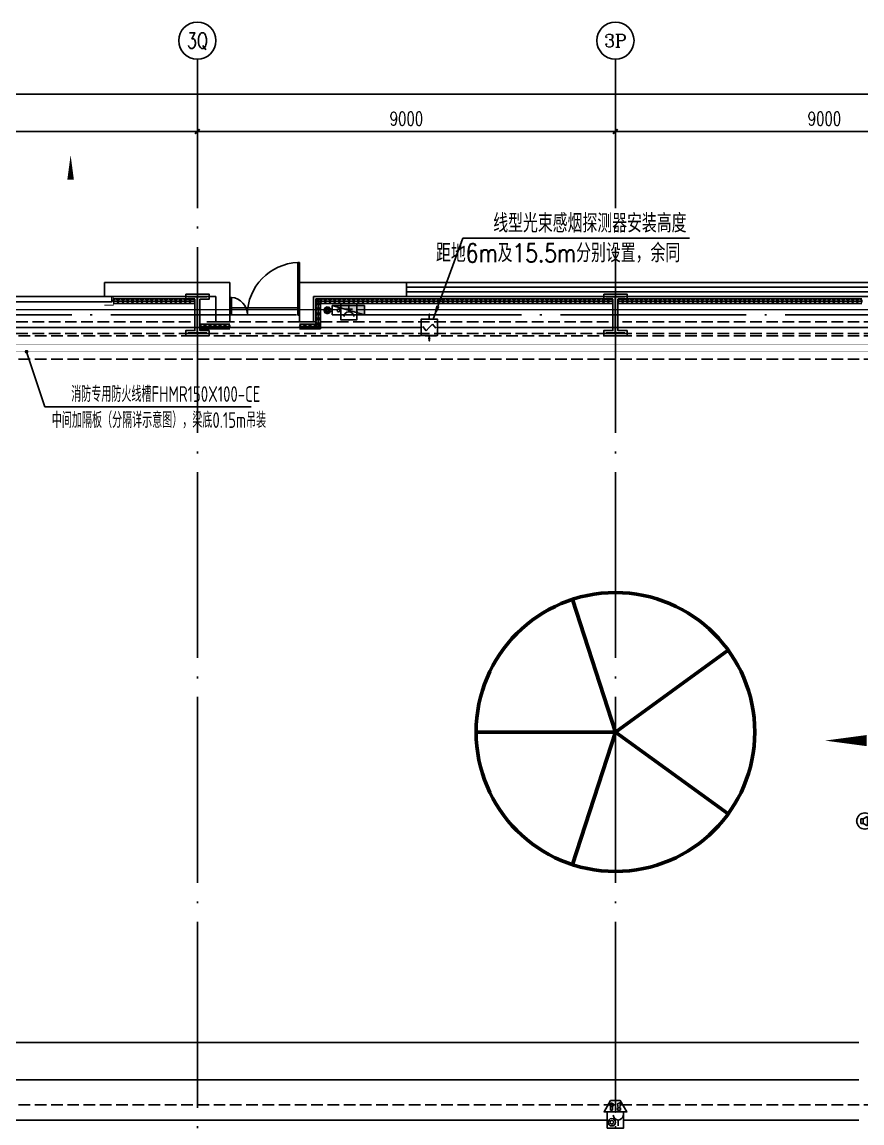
# Model space of a CAD drawing. Extents: x -1396510 to 1250330, y -1892470 to 1623980.
# Drawn here: x 689700 to 707784, y -1305463 to -1281770 of the extents above; entities that cross this region are included whole.
import ezdxf
from ezdxf.enums import TextEntityAlignment as Align

# ---------------------------------------------------------------- set-up
doc = ezdxf.new("R2010")
doc.units = 0
doc.header["$LTSCALE"] = 1000
doc.header["$MEASUREMENT"] = 0
for name, pattern in [('0_Grid$0$CONCEPT$0${ Gas Line }', [0]), ('10平面$0$DASH', [0.35, 0.25, -0.1]), ('DASH', [0.35, 0.25, -0.1]), ('DOTE', [2.42, 2, -0.2, 0.02, -0.2])]:
    doc.linetypes.add(name, pattern=pattern)
doc.layers.get('Defpoints').update_dxf_attribs({"color": 210})
for name, color, linetype in [('10平面$0$WINDOW', 4, 'Continuous'), ('A-AXIS-D', 1, 'Continuous'), ('A-AXIS-DOTE', 14, 'DOTE'), ('A-AXIS-SYMB', 3, 'Continuous'), ('A-HATCH-2', 251, 'Continuous'), ('A-HRAIL', 173, 'Continuous'), ('A-LIN-V', 9, 'Continuous'), ('A-SFCE', 30, 'Continuous'), ('A-WINDOW', 140, 'Continuous'), ('AS-COLN', 6, 'Continuous'), ('AS-WALL', 40, 'Continuous'), ('CABLETRAY_DIM', 3, 'Continuous'), ('CABLETRAY_FIRE', 1, 'DASH'), ('DIM-消防', 3, 'Continuous'), ('EQUIP-广播', 3, 'Continuous'), ('EQUIP-消防', 3, 'Continuous'), ('SB_ZF消火栓', 10, 'Continuous'), ('SB_ZF消火栓M', 10, 'Continuous'), ('WIRE-照明', 1, 'Continuous'), ('建-窗', 4, 'Continuous'), ('建-箭头', 3, 'Continuous')]:
    doc.layers.add(name, color=color, linetype=linetype)
doc.layers.add('A-云线2', color=3, linetype='Continuous', plot=False)
doc.layers.add('LG-ZF消防', color=1, linetype='Continuous', lineweight=60)
doc.styles.add('_TCH_AXIS', font='COMPLEX', dxfattribs={"bigfont": 'GBCBIG'})
doc.styles.add('_TCH_DIM_T3', font='SIMPLEX', dxfattribs={"width": 0.705882, "bigfont": 'GBCBIG'})
doc.styles.add('_TEL_ATTDEF', font='GBENOR', dxfattribs={"width": 0.8, "height": 3, "bigfont": 'GBCBIG'})
doc.styles.add('_TEL_DIM', font='SIMPLEX', dxfattribs={"width": 0.8, "height": 3.5, "bigfont": 'HZTXT'})
doc.styles.get("Standard").update_dxf_attribs({"font": 'gbenor.shx', "bigfont": 'gbcbig.shx'})
doc.styles.add('TG_LINETYPE', font='SIMPLEX', dxfattribs={"width": 0.8, "height": 3, "bigfont": 'HZTXT'})
doc.linetypes.add('TG_H', pattern='A,1,-0.3,["H",TG_LINETYPE,S=0.1,R=0,X=-0.25,Y=-0.15],0', length=1.3)
doc.linetypes.add('TG_TV', pattern='A,1,-0.6,["TV",TG_LINETYPE,S=0.1,R=0,X=-0.6,Y=-0.15],0', length=1.6)
doc.dimstyles.new('_TCH_ARCH&&100', dxfattribs={"dimtxt": 297.5, "dimasz": 100, "dimexe": 100, "dimexo": 100, "dimgap": 126.25, "dimtad": 1, "dimdec": 0, "dimzin": 0, "dimdsep": 46, "dimtxsty": '_TCH_DIM_T3', "dimblk": 'ARCHTICK', "dimcen": 0.09, "dimclrt": 7, "dimazin": 2, "dimtfac": 1, "dimtdec": 0, "dimtix": 1, "dimtmove": 2, "dimatfit": 3, "dimfxl": 0, "dimtolj": 1, "dimtzin": 0, "dimarcsym": 0})

# ---------------------------------------------------------------- blocks, each defined once
blk = doc.blocks.new('4324324')
at = {"layer": 'A-HATCH-2', "color": 8, "linetype": 'DASH'}
for p, q in [((-294754, 620270), (-135554, 620270)), ((-294754, 619770), (-135554, 619770)), ((-294754, 603720), (-128854, 603720))]:
    blk.add_line(p, q, dxfattribs=at)
blk = doc.blocks.new('w4324324')
at = {"layer": 'A-HATCH-2', "color": 0, "lineweight": 60}
for q in [(-1694760, 686605), (-1697614, 684532), (-1691907, 684532), (-1696524, 681178), (-1692997, 681178)]:
    blk.add_line((-1694760, 683605), q, dxfattribs=at)
blk.add_circle((-1694760, 683605), 3000, dxfattribs=at)
blk = doc.blocks.new('342343')
at = {"layer": 'A-LIN-V', "color": 8}
blk.add_blockref('w4324324', (1084560, 45556), dxfattribs=at)
blk = doc.blocks.new('w42343243')
at = {"layer": 'A-HATCH-2', "color": 8}
blk.add_lwpolyline([(-165104, 621070), (-164604, 621070), (-164604, 620958), (-164800, 620958), (-164800, 620282), (-164604, 620282), (-164604, 620170), (-165104, 620170), (-165104, 620282), (-164908, 620282), (-164908, 620958), (-165104, 620958)], close=True, dxfattribs=at)
at = {"layer": 'AS-COLN', "color": 3}
blk.add_lwpolyline([(-165054, 621020), (-164654, 621020), (-164654, 621008), (-164850, 621008), (-164850, 620232), (-164654, 620232), (-164654, 620220), (-165054, 620220), (-165054, 620232), (-164858, 620232), (-164858, 621008), (-165054, 621008)], close=True, dxfattribs=at)
blk = doc.blocks.new('42343')
at = {"layer": 'A-WINDOW'}
for p in [(-90000, 100), (-81000, 100)]:
    blk.add_blockref('w42343243', p, dxfattribs=at)
blk = doc.blocks.new('3333')
at = {"layer": 'A-SFCE', "const_width": 20}
blk.add_lwpolyline([(-227064, 766320), (-227064, 766510), (-227244, 766510), (-227244, 766320)], dxfattribs=at)
blk = doc.blocks.new('A$C5D961328')
at = {"layer": 'SB_ZF消火栓'}
blk.add_hatch(color=256, dxfattribs=at).paths.add_polyline_path([(0, 40), (700, 40), (700, 240)])
for p, q in [((700, 240), (0, 240)), ((0, 240), (0, 40)), ((700, 240), (0, 40)), ((700, 240), (700, 40)), ((0, 40), (700, 40))]:
    blk.add_line(p, q, dxfattribs=at)
at = {"layer": 'SB_ZF消火栓', "color": 1}
blk.add_circle((140, 140), 32.5, dxfattribs=at)
blk = doc.blocks.new('we42342343234')
at = {"layer": 'LG-ZF消防'}
blk.add_circle((-252055, 620820), 50, dxfattribs=at)
at = {"layer": 'SB_ZF消火栓M', "xscale": -1, "rotation": 180}
blk.add_blockref('A$C5D961328', (-251955, 620960), dxfattribs=at)
blk = doc.blocks.new('_ArchTick')
at = {"color": 0, "linetype": 'ByBlock', "const_width": 0.4}
blk.add_lwpolyline([(-0.5, -0.5), (0.5, 0.5)], dxfattribs=at)
blk = doc.blocks.new('*D5839')
at = {"layer": 'A-AXIS-D', "color": 0, "lineweight": -2, "transparency": 16777216}
for p, q in [((49000, 3190), (49000, 4048)), ((58000, 3190), (58000, 4048)), ((49000, 3948), (58000, 3948))]:
    blk.add_line(p, q, dxfattribs=at)
at = {"layer": 'Defpoints', "color": 0, "transparency": 16777216}
for p in [(58000, 3948), (49000, 3090), (58000, 3090)]:
    blk.add_point(p, dxfattribs=at)
at = {"layer": 'A-AXIS-D', "color": 0, "lineweight": -2, "transparency": 16777216, "xscale": 100, "yscale": 100, "zscale": 100, "rotation": 180}
blk.add_blockref('_ArchTick', (49000, 3948), dxfattribs=at)
at = {"layer": 'A-AXIS-D', "color": 0, "lineweight": -2, "transparency": 16777216, "xscale": 100, "yscale": 100, "zscale": 100}
blk.add_blockref('_ArchTick', (58000, 3948), dxfattribs=at)
at = {"layer": 'A-AXIS-D', "color": 7, "transparency": 16777216, "insert": (53500, 4223), "char_height": 297.5, "attachment_point": 5, "style": '_TCH_DIM_T3'}
blk.add_mtext('\\A1;9000', dxfattribs=at)
blk = doc.blocks.new('*D5840')
at = {"layer": 'A-AXIS-D', "color": 0, "lineweight": -2, "transparency": 16777216}
for p, q in [((58000, 3190), (58000, 4048)), ((67000, 3190), (67000, 4048)), ((58000, 3948), (67000, 3948))]:
    blk.add_line(p, q, dxfattribs=at)
at = {"layer": 'Defpoints', "color": 0, "transparency": 16777216}
for p in [(67000, 3948), (58000, 3090), (67000, 3090)]:
    blk.add_point(p, dxfattribs=at)
at = {"layer": 'A-AXIS-D', "color": 0, "lineweight": -2, "transparency": 16777216, "xscale": 100, "yscale": 100, "zscale": 100, "rotation": 180}
blk.add_blockref('_ArchTick', (58000, 3948), dxfattribs=at)
at = {"layer": 'A-AXIS-D', "color": 0, "lineweight": -2, "transparency": 16777216, "xscale": 100, "yscale": 100, "zscale": 100}
blk.add_blockref('_ArchTick', (67000, 3948), dxfattribs=at)
at = {"layer": 'A-AXIS-D', "color": 7, "transparency": 16777216, "insert": (62500, 4223), "char_height": 297.5, "attachment_point": 5, "style": '_TCH_DIM_T3'}
blk.add_mtext('\\A1;9000', dxfattribs=at)
blk = doc.blocks.new('*D5841')
at = {"layer": 'A-AXIS-D', "color": 0, "lineweight": -2, "transparency": 16777216}
for p, q in [((67000, 3190), (67000, 4048)), ((76000, 3190), (76000, 4048)), ((67000, 3948), (76000, 3948))]:
    blk.add_line(p, q, dxfattribs=at)
at = {"layer": 'Defpoints', "color": 0, "transparency": 16777216}
for p in [(76000, 3948), (67000, 3090), (76000, 3090)]:
    blk.add_point(p, dxfattribs=at)
at = {"layer": 'A-AXIS-D', "color": 0, "lineweight": -2, "transparency": 16777216, "xscale": 100, "yscale": 100, "zscale": 100, "rotation": 180}
blk.add_blockref('_ArchTick', (67000, 3948), dxfattribs=at)
at = {"layer": 'A-AXIS-D', "color": 0, "lineweight": -2, "transparency": 16777216, "xscale": 100, "yscale": 100, "zscale": 100}
blk.add_blockref('_ArchTick', (76000, 3948), dxfattribs=at)
at = {"layer": 'A-AXIS-D', "color": 7, "transparency": 16777216, "insert": (71500, 4223), "char_height": 297.5, "attachment_point": 5, "style": '_TCH_DIM_T3'}
blk.add_mtext('\\A1;9000', dxfattribs=at)
blk = doc.blocks.new('*D5855')
at = {"layer": 'A-AXIS-D', "color": 0, "lineweight": -2, "transparency": 16777216}
for p, q in [((-900, 3290), (-900, 4848)), ((-900, 4748), (184800, 4748)), ((184800, 3290), (184800, 4848))]:
    blk.add_line(p, q, dxfattribs=at)
at = {"layer": 'Defpoints', "color": 0, "transparency": 16777216}
for p in [(184800, 4748), (-900, 3190), (184800, 3190)]:
    blk.add_point(p, dxfattribs=at)
at = {"layer": 'A-AXIS-D', "color": 0, "lineweight": -2, "transparency": 16777216, "xscale": 100, "yscale": 100, "zscale": 100, "rotation": 180}
blk.add_blockref('_ArchTick', (-900, 4748), dxfattribs=at)
at = {"layer": 'A-AXIS-D', "color": 0, "lineweight": -2, "transparency": 16777216, "xscale": 100, "yscale": 100, "zscale": 100}
blk.add_blockref('_ArchTick', (184800, 4748), dxfattribs=at)
at = {"layer": 'A-AXIS-D', "color": 7, "transparency": 16777216, "insert": (91950, 5023), "char_height": 297.5, "attachment_point": 5, "style": '_TCH_DIM_T3'}
blk.add_mtext('\\A1;185700', dxfattribs=at)
blk = doc.blocks.new('99平面图例外参$0$$LinePat$圆环')
for points in [[(0, 150), (300, 150)], [(0, 0), (300, 0)], [(0, -150), (300, -150)]]:
    blk.add_lwpolyline(points)
at = {"color": 0}
blk.add_circle((150, 0), 150, dxfattribs=at)
blk = doc.blocks.new('WINDOW2DLIB$DYNSTYLE$00000005')
at = {"color": 0}
for points in [[(-0.5, 0.5), (-0.5, -0.5)], [(-0.5, 0.5), (0.5, 0.5)], [(0.5, -0.5), (0.5, 0.5)], [(0.5, 0.1667), (-0.5, 0.1667)], [(0.5, -0.1667), (-0.5, -0.1667)], [(-0.5, -0.5), (0.5, -0.5)]]:
    blk.add_lwpolyline(points, dxfattribs=at)
blk = doc.blocks.new('10平面$0$$DorLib2D$00000126')
at = {"color": 0, "linetype": 'Continuous'}
for p, q in [((-0.532, 0.5), (-0.532, 0.9)), ((0.532, 0.9), (0.532, 0.5))]:
    blk.add_line(p, q, dxfattribs=at)
at = {"color": 0, "linetype": '10平面$0$DASH'}
for p, q in [((-0.532, 0.9), (0.532, 0.9)), ((-0.532, 0.5), (0.532, 0.5))]:
    blk.add_line(p, q, dxfattribs=at)
blk = doc.blocks.new('DOOR2DLIB$SYSLIB$00000123')
at = {"color": 0}
for p, q in [((0.475, -0.001), (0.475, 0.752)), ((0.475, 0.752), (0.5, 0.752)), ((0.5, -0.001), (0.5, 0.752)), ((-0.5, 0), (-0.5, 0.252)), ((-0.475, 0.252), (-0.5, 0.252)), ((-0.475, 0), (-0.475, 0.252)), ((-0.475, 0), (-0.5, 0)), ((0.475, -0.001), (0.5, -0.001))]:
    blk.add_line(p, q, dxfattribs=at)
for centre, radius, start, end in [((0.505, -0.002), 0.755, 92.2493, 179.7238), ((-0.501, 0.003), 0.251, 359.7899, 84.0974)]:
    blk.add_arc(centre, radius, start, end, dxfattribs=at)
blk = doc.blocks.new('$equip$00002762')
for p, q in [((-0.5, 0), (-0.809, 0)), ((-0.5, 0.5), (-0.5, -0.5)), ((0.5, 0.5), (-0.5, 0.5)), ((-0.2, 0.2), (0.05, 0.4)), ((0, 0), (-0.2, 0.2)), ((0, 0), (0.2, -0.2)), ((0.5, -0.5), (0.5, 0.5)), ((0.809, 0), (0.5, 0)), ((-0.5, -0.5), (0.5, -0.5)), ((0.2, -0.2), (-0.05, -0.4))]:
    blk.add_line(p, q)
at = {"color": 0, "linetype": 'Continuous'}
for p, q in [((0.809, 0), (0.638, 0.041)), ((0.638, -0.039), (0.809, 0))]:
    blk.add_line(p, q, dxfattribs=at)
at = {"const_width": 0.0571}
for points in [[(-0.809, 0), (-0.5, 0)], [(-0.5, 0.5), (0.5, 0.5), (0.5, -0.5), (-0.5, -0.5), (-0.5, 0.5), (0.5, 0.5)], [(0.5, 0), (0.654, 0)]]:
    blk.add_lwpolyline(points, dxfattribs=at)
for p in [(-0.809, 0), (0, 0.5), (0.809, 0), (0, -0.5)]:
    blk.add_point(p)
blk.add_solid([(0.809, 0), (0.638, 0.041), (0.638, -0.039)])
at = {"color": 7, "flags": 1}
for tag, height, p in [('A', 0.00002, (0, 0)), ('B', 0.4, (0.755, -0.254))]:
    blk.add_attdef(tag, text='', height=height, dxfattribs=at).set_placement(p, align=Align.MIDDLE_CENTER)
blk = doc.blocks.new('$equip$00002656')
for p, q in [((-0.5, 1), (-0.5, 0)), ((0.5, 1), (-0.5, 1)), ((0.5, 0), (0.5, 1)), ((-0.5, 0), (0.5, 0)), ((-0.219, 0.331), (0.222, 0.331)), ((0, 0.5), (0, 0.15))]:
    blk.add_line(p, q)
at = {"const_width": 0.0571}
blk.add_lwpolyline([(-0.5, 1), (0.5, 1), (0.5, 0), (-0.5, 0), (-0.5, 1), (0.5, 1)], dxfattribs=at)
blk.add_arc((0, 0.8), 0.3, 180, 0)
for p in [(0, 1), (-0.5, 0.5), (0, 0), (0.5, 0.5)]:
    blk.add_point(p)
at = {"color": 7, "flags": 1}
for tag, height, p in [('A', 0.00002, (0, 0)), ('B', 0.4, (0.762, 0.292))]:
    blk.add_attdef(tag, text='', height=height, dxfattribs=at).set_placement(p, align=Align.MIDDLE_CENTER)
blk = doc.blocks.new('$equip$00002341')
for p, q in [((-0.241, 0.136), (-0.241, -0.144)), ((-0.241, 0.136), (-0.101, 0.136)), ((-0.101, 0.136), (0.167, 0.277)), ((-0.101, 0.136), (-0.101, -0.144)), ((0.167, 0.277), (0.167, -0.295)), ((-0.101, -0.144), (-0.241, -0.144)), ((0.167, -0.295), (-0.101, -0.144))]:
    blk.add_line(p, q)
at = {"const_width": 0.0571}
blk.add_lwpolyline([(-0.5, 0, -1), (0.5, 0, -1), (-0.5, 0, -1.463176)], format="xyb", dxfattribs=at)
blk.add_circle((0, 0), 0.5)
for p in [(-0.5, 0), (0, 0.5), (0.5, 0), (0, -0.5)]:
    blk.add_point(p)
at = {"color": 7, "style": '_TEL_DIM', "flags": 1}
blk.add_attdef('A', text='', height=0.00002, dxfattribs=at).set_placement((0, 0), align=Align.MIDDLE_CENTER)
blk = doc.blocks.new('$equip$00002655')
for p, q in [((-0.5, 1), (-0.5, 0)), ((0.5, 1), (-0.5, 1)), ((0.5, 0), (0.5, 1)), ((-0.5, 0), (0.5, 0)), ((-0.169, 0.5), (-0.169, 0.15))]:
    blk.add_line(p, q)
at = {"const_width": 0.0571}
blk.add_lwpolyline([(-0.5, 1), (0.5, 1), (0.5, 0), (-0.5, 0), (-0.5, 1), (0.5, 1)], dxfattribs=at)
for radius in [0.226, 0.113]:
    blk.add_circle((0.227, 0.36), radius)
blk.add_arc((-0.169, 0.8), 0.3, 180, 0)
for p in [(0, 1), (-0.5, 0.5), (0, 0), (0.5, 0.5)]:
    blk.add_point(p)
at = {"color": 7, "flags": 1}
for tag, height, p in [('A', 0.00002, (0, 0)), ('B', 0.4, (0.762, 0.292))]:
    blk.add_attdef(tag, text='', height=height, dxfattribs=at).set_placement(p, align=Align.MIDDLE_CENTER)
blk = doc.blocks.new('$equip$00002679')
for p, q in [((-0.3, 0.699), (-0.703, 0)), ((0.3, 0.699), (-0.3, 0.699)), ((0.3, 0.699), (-0.3, 0.699)), ((0, 0.699), (0, 0)), ((0.703, 0), (0.3, 0.699)), ((-0.703, 0), (0.703, 0)), ((-0.264, 0.249), (-0.304, 0.569)), ((-0.304, 0.569), (-0.128, 0.489)), ((-0.304, 0.249), (-0.304, 0.113)), ((-0.128, 0.249), (-0.304, 0.249)), ((-0.304, 0.113), (-0.128, 0.113)), ((-0.128, 0.489), (-0.168, 0.249)), ((-0.128, 0.113), (-0.128, 0.249)), ((0.174, 0.11), (0.174, 0.338)), ((0.294, 0.11), (0.174, 0.11)), ((0.294, 0.338), (0.294, 0.11))]:
    blk.add_line(p, q)
at = {"const_width": 0.0571}
for points in [[(-0.299, 0.699), (0.301, 0.699), (0.703, 0), (-0.702, 0), (-0.299, 0.699), (0.301, 0.699)], [(-0.3, 0.699), (0.3, 0.699), (0.703, 0), (-0.703, 0), (-0.3, 0.699), (0.3, 0.699)]]:
    blk.add_lwpolyline(points, dxfattribs=at)
blk.add_circle((0.234, 0.43), 0.111)
for p in [(0, 0.699), (-0.501, 0.349), (0, 0), (0.502, 0.349)]:
    blk.add_point(p)
at = {"color": 7, "flags": 1}
for tag, height, p in [('A', 0.00002, (0, 0)), ('B', 0.4, (0.961, 0.299))]:
    blk.add_attdef(tag, text='', height=height, dxfattribs=at).set_placement(p, align=Align.MIDDLE_CENTER)
blk = doc.blocks.new('世赫3#厂房一层0821')
at = {"layer": '10平面$0$WINDOW'}
blk.add_line((60200, 149.9), (58700, 149.9), dxfattribs=at)
at = {"layer": 'A-AXIS-D'}
for centre in [(58000, 5904), (67000, 5904)]:
    blk.add_circle(centre, 400, dxfattribs=at)
at = {"layer": 'A-AXIS-DOTE', "color": 8, "ltscale": 2}
for p, q in [((58000, -79980), (58000, 5514)), ((67000, -79980), (67000, 5514)), ((190814.2, 0), (-5155.8, 0))]:
    blk.add_line(p, q, dxfattribs=at)
at = {"layer": 'A-AXIS-SYMB', "color": 8}
blk.add_lwpolyline([(55270, 1980, 0, 0, 0), (55270, 3440, 0, 140, 0), (55270, 2915, 0, 0, 0)], format="xyseb", dxfattribs=at)
at = {"layer": 'A-SFCE', "linetype": 'DASH'}
for p, q in [((57850, -150), (49250, -150)), ((84850, -150), (67150, -150)), ((57850, -400), (49250, -400)), ((84850, -400), (67150, -400))]:
    blk.add_line(p, q, dxfattribs=at)
at = {"layer": 'A-SFCE', "color": 2, "linetype": 'DASH'}
for p, q in [((66850, -150), (58150, -150)), ((66850, -400), (58150, -400))]:
    blk.add_line(p, q, dxfattribs=at)
at = {"layer": 'AS-WALL'}
for p, q in [((58700, 699.9), (56000, 699.9)), ((56000, 399.9), (56000, 699.9)), ((58700, 149.9), (58700, 699.9)), ((62500, 699.9), (60200, 699.9)), ((60200, 149.9), (60200, 699.9)), ((62500, 399.9), (62500, 699.9)), ((58400, 399.9), (56000, 399.9)), ((58400, -150.1), (58400, 399.9)), ((60500, 399.9), (62500, 399.9)), ((60500, -150.1), (60500, 399.9)), ((58700, -150.1), (58700, 149.9)), ((60200, 149.9), (60200, -150.1)), ((58400, -150.1), (58700, -150.1)), ((60200, -150.1), (60500, -150.1))]:
    blk.add_line(p, q, dxfattribs=at)
at = {"layer": '建-箭头', "color": 8}
blk.add_lwpolyline([(78412.2, -9160, 0, 0, 0), (71512.2, -9160, 0, 240, 0), (72412.2, -9160, 0, 0, 0)], format="xyseb", dxfattribs=at)
at = {"layer": '10平面$0$WINDOW', "zscale": 300}
for name, p, xscale, yscale, rotation in [('DOOR2DLIB$SYSLIB$00000123', (59450, -0.1), -1500, -1500, 179.9999999999555), ('10平面$0$$DorLib2D$00000126', (53500, 549.9), 5000, 300, 179.9999999999992)]:
    blk.add_blockref(name, p, dxfattribs=dict(at, xscale=xscale, yscale=yscale, rotation=rotation))
at = {"layer": 'A-HRAIL', "yscale": 0.3333333333111111, "zscale": 0.3333333333111111}
for p, xscale, rotation in [((56292.5, 293.9), -0.344473774357088, 359.999999999795), ((56395.9, 293.9), -0.344473774357088, 359.999999999795), ((56499.2, 293.9), -0.344473774357088, 359.999999999795), ((56602.6, 293.9), -0.344473774357088, 359.999999999795), ((56705.9, 293.9), -0.344473774357088, 359.999999999795), ((56809.2, 293.9), -0.344473774357088, 359.999999999795), ((56912.6, 293.9), -0.344473774357088, 359.999999999795), ((57015.9, 293.9), -0.344473774357088, 359.999999999795), ((57119.3, 293.9), -0.344473774357088, 359.999999999795), ((57222.6, 293.9), -0.344473774357088, 359.999999999795), ((57325.9, 293.9), -0.344473774357088, 359.999999999795), ((57429.3, 293.9), -0.344473774357088, 359.999999999795), ((57532.6, 293.9), -0.344473774357088, 359.999999999795), ((57636, 293.9), -0.344473774357088, 359.999999999795), ((57739.3, 293.9), -0.344473774357088, 359.999999999795), ((57842.7, 293.9), -0.344473774357088, 359.999999999795), ((57946, 293.9), -0.344473774357088, 359.999999999795), ((60600, 241.6), -0.3611111226889233, 270), ((60550, 293.9), 0.338412741900589, 2.033568827363012e-10), ((60600, 133.3), -0.3611111226889233, 270), ((60651.5, 293.9), 0.338412741900589, 2.033568827363012e-10), ((60753, 293.9), 0.338412741900589, 2.033568827363012e-10), ((60854.6, 293.9), 0.338412741900589, 2.033568827363012e-10), ((60956.1, 293.9), 0.338412741900589, 2.033568827363012e-10), ((61057.6, 293.9), 0.338412741900589, 2.033568827363012e-10), ((61159.1, 293.9), 0.338412741900589, 2.033568827363012e-10), ((61260.7, 293.9), 0.338412741900589, 2.033568827363012e-10), ((61362.2, 293.9), 0.338412741900589, 2.033568827363012e-10), ((61463.7, 293.9), 0.338412741900589, 2.033568827363012e-10), ((61565.2, 293.9), 0.338412741900589, 2.033568827363012e-10), ((61666.8, 293.9), 0.338412741900589, 2.033568827363012e-10), ((61768.3, 293.9), 0.338412741900589, 2.033568827363012e-10), ((61869.8, 293.9), 0.338412741900589, 2.033568827363012e-10), ((61971.3, 293.9), 0.338412741900589, 2.033568827363012e-10), ((62072.9, 293.9), 0.338412741900589, 2.033568827363012e-10), ((62174.4, 293.9), 0.338412741900589, 2.033568827363012e-10), ((62275.9, 293.9), 0.338412741900589, 2.033568827363012e-10), ((62377.4, 293.9), 0.338412741900589, 2.033568827363012e-10), ((62479, 293.9), 0.338412741900589, 2.033568827363012e-10), ((62580.5, 293.9), 0.338412741900589, 2.033568827363012e-10), ((62682, 293.9), 0.338412741900589, 2.033568827363012e-10), ((62783.5, 293.9), 0.338412741900589, 2.033568827363012e-10), ((62885, 293.9), 0.338412741900589, 2.033568827363012e-10), ((62986.6, 293.9), 0.338412741900589, 2.033568827363012e-10), ((63088.1, 293.9), 0.338412741900589, 2.033568827363012e-10), ((63189.6, 293.9), 0.338412741900589, 2.033568827363012e-10), ((63291.1, 293.9), 0.338412741900589, 2.033568827363012e-10), ((63392.7, 293.9), 0.338412741900589, 2.033568827363012e-10), ((63494.2, 293.9), 0.338412741900589, 2.033568827363012e-10), ((63595.7, 293.9), 0.338412741900589, 2.033568827363012e-10), ((63697.2, 293.9), 0.338412741900589, 2.033568827363012e-10), ((63798.8, 293.9), 0.338412741900589, 2.033568827363012e-10), ((63900.3, 293.9), 0.338412741900589, 2.033568827363012e-10), ((64001.8, 293.9), 0.338412741900589, 2.033568827363012e-10), ((64103.3, 293.9), 0.338412741900589, 2.033568827363012e-10), ((64204.9, 293.9), 0.338412741900589, 2.033568827363012e-10), ((64306.4, 293.9), 0.338412741900589, 2.033568827363012e-10), ((64407.9, 293.9), 0.338412741900589, 2.033568827363012e-10), ((64509.4, 293.9), 0.338412741900589, 2.033568827363012e-10), ((64611, 293.9), 0.338412741900589, 2.033568827363012e-10), ((64712.5, 293.9), 0.338412741900589, 2.033568827363012e-10), ((64814, 293.9), 0.338412741900589, 2.033568827363012e-10), ((64915.5, 293.9), 0.338412741900589, 2.033568827363012e-10), ((65017, 293.9), 0.338412741900589, 2.033568827363012e-10), ((65118.6, 293.9), 0.338412741900589, 2.033568827363012e-10), ((65220.1, 293.9), 0.338412741900589, 2.033568827363012e-10), ((65321.6, 293.9), 0.338412741900589, 2.033568827363012e-10), ((65423.1, 293.9), 0.338412741900589, 2.033568827363012e-10), ((65524.7, 293.9), 0.338412741900589, 2.033568827363012e-10), ((65626.2, 293.9), 0.338412741900589, 2.033568827363012e-10), ((65727.7, 293.9), 0.338412741900589, 2.033568827363012e-10), ((65829.2, 293.9), 0.338412741900589, 2.033568827363012e-10), ((65930.8, 293.9), 0.338412741900589, 2.033568827363012e-10), ((66032.3, 293.9), 0.338412741900589, 2.033568827363012e-10), ((66133.8, 293.9), 0.338412741900589, 2.033568827363012e-10), ((66235.3, 293.9), 0.338412741900589, 2.033568827363012e-10), ((66336.9, 293.9), 0.338412741900589, 2.033568827363012e-10), ((66438.4, 293.9), 0.338412741900589, 2.033568827363012e-10), ((66539.9, 293.9), 0.338412741900589, 2.033568827363012e-10), ((66641.4, 293.9), 0.338412741900589, 2.033568827363012e-10), ((66743, 293.9), 0.338412741900589, 2.033568827363012e-10), ((66844.5, 293.9), 0.338412741900589, 2.033568827363012e-10), ((67054, 293.9), 0.3368181817957273, 2.032837260091426e-10), ((67155, 293.9), 0.3368181817957273, 2.032837260091426e-10), ((67256.1, 293.9), 0.3368181817957273, 2.032837260091426e-10), ((67357.1, 293.9), 0.3368181817957273, 2.032837260091426e-10), ((67458.2, 293.9), 0.3368181817957273, 2.032837260091426e-10), ((67559.2, 293.9), 0.3368181817957273, 2.032837260091426e-10), ((67660.3, 293.9), 0.3368181817957273, 2.032837260091426e-10), ((67761.3, 293.9), 0.3368181817957273, 2.032837260091426e-10), ((67862.4, 293.9), 0.3368181817957273, 2.032837260091426e-10), ((67963.4, 293.9), 0.3368181817957273, 2.032837260091426e-10), ((68064.5, 293.9), 0.3368181817957273, 2.032837260091426e-10), ((68165.5, 293.9), 0.3368181817957273, 2.032837260091426e-10), ((68266.5, 293.9), 0.3368181817957273, 2.032837260091426e-10), ((68367.6, 293.9), 0.3368181817957273, 2.032837260091426e-10), ((68468.6, 293.9), 0.3368181817957273, 2.032837260091426e-10), ((68569.7, 293.9), 0.3368181817957273, 2.032837260091426e-10), ((68670.7, 293.9), 0.3368181817957273, 2.032837260091426e-10), ((68771.8, 293.9), 0.3368181817957273, 2.032837260091426e-10), ((68872.8, 293.9), 0.3368181817957273, 2.032837260091426e-10), ((68973.9, 293.9), 0.3368181817957273, 2.032837260091426e-10), ((69074.9, 293.9), 0.3368181817957273, 2.032837260091426e-10), ((69176, 293.9), 0.3368181817957273, 2.032837260091426e-10), ((69277, 293.9), 0.3368181817957273, 2.032837260091426e-10), ((69378, 293.9), 0.3368181817957273, 2.032837260091426e-10), ((69479.1, 293.9), 0.3368181817957273, 2.032837260091426e-10), ((69580.1, 293.9), 0.3368181817957273, 2.032837260091426e-10), ((69681.2, 293.9), 0.3368181817957273, 2.032837260091426e-10), ((69782.2, 293.9), 0.3368181817957273, 2.032837260091426e-10), ((69883.3, 293.9), 0.3368181817957273, 2.032837260091426e-10), ((69984.3, 293.9), 0.3368181817957273, 2.032837260091426e-10), ((70085.4, 293.9), 0.3368181817957273, 2.032837260091426e-10), ((70186.4, 293.9), 0.3368181817957273, 2.032837260091426e-10), ((70287.5, 293.9), 0.3368181817957273, 2.032837260091426e-10), ((70388.5, 293.9), 0.3368181817957273, 2.032837260091426e-10), ((70489.5, 293.9), 0.3368181817957273, 2.032837260091426e-10), ((70590.6, 293.9), 0.3368181817957273, 2.032837260091426e-10), ((70691.6, 293.9), 0.3368181817957273, 2.032837260091426e-10), ((70792.7, 293.9), 0.3368181817957273, 2.032837260091426e-10), ((70893.7, 293.9), 0.3368181817957273, 2.032837260091426e-10), ((70994.8, 293.9), 0.3368181817957273, 2.032837260091426e-10), ((71095.8, 293.9), 0.3368181817957273, 2.032837260091426e-10), ((71196.9, 293.9), 0.3368181817957273, 2.032837260091426e-10), ((71297.9, 293.9), 0.3368181817957273, 2.032837260091426e-10), ((71399, 293.9), 0.3368181817957273, 2.032837260091426e-10), ((71500, 293.9), 0.3368181817957273, 2.032837260091426e-10), ((71601, 293.9), 0.3368181817957273, 2.032837260091426e-10), ((71702.1, 293.9), 0.3368181817957273, 2.032837260091426e-10), ((71803.1, 293.9), 0.3368181817957273, 2.032837260091426e-10), ((71904.2, 293.9), 0.3368181817957273, 2.032837260091426e-10), ((72005.2, 293.9), 0.3368181817957273, 2.032837260091426e-10), ((72106.3, 293.9), 0.3368181817957273, 2.032837260091426e-10), ((72207.3, 293.9), 0.3368181817957273, 2.032837260091426e-10), ((60600, 24.9), -0.3611111226889233, 270), ((60600, -83.4), -0.3611111226889233, 270), ((60600, -191.7), -0.3611111226889233, 270), ((60600, -300.1), -0.3611111226889233, 270)]:
    blk.add_blockref('99平面图例外参$0$$LinePat$圆环', p, dxfattribs=dict(at, xscale=xscale, rotation=rotation))
for p, xscale in [((58161.7, -250.1), -0.3588888661693109), ((58269.3, -250.1), -0.3588888661693109), ((58377, -250.1), -0.3588888661693109), ((58484.7, -250.1), -0.3588888661693109), ((58592.3, -250.1), -0.3588888661693109), ((58700, -250.1), -0.3588888661693109), ((60312.5, -250.1), -0.3749999998826196), ((60425, -250.1), -0.3749999998826196), ((60537.5, -250.1), -0.3749999998826196), ((60650, -250.1), -0.3749999998826196)]:
    blk.add_blockref('99平面图例外参$0$$LinePat$圆环', p, dxfattribs=dict(at, xscale=xscale))
at = {"layer": 'A-LIN-V', "color": 8, "rotation": 90}
blk.add_blockref('342343', (796160.7, 601225), dxfattribs=at)
at = {"layer": 'A-SFCE', "xscale": -1, "rotation": 270}
blk.add_blockref('3333', (-710320.8, 227454.1), dxfattribs=at)
at = {"layer": 'A-WINDOW'}
for name in ['42343', '4324324']:
    blk.add_blockref(name, (312854.2, -620720), dxfattribs=at)
at = {"layer": 'SB_ZF消火栓'}
blk.add_blockref('we42342343234', (312854.2, -620720), dxfattribs=at)
at = {"layer": '建-窗', "xscale": -20900, "yscale": -300, "zscale": 300, "rotation": 359.9999999994902}
blk.add_blockref('WINDOW2DLIB$DYNSTYLE$00000005', (72950, 549.9), dxfattribs=at)
at = {"layer": 'A-AXIS-D', "color": 7, "style": '_TCH_AXIS', "width": 0.807692}
blk.add_text('3Q', height=333.94, dxfattribs=at).set_placement((57775.2, 5737), (58224.8, 5737), align=Align.FIT)
at = {"layer": 'A-AXIS-D', "color": 7, "style": '_TCH_AXIS'}
blk.add_text('3P', height=282.17, dxfattribs=at).set_placement((66758.1, 5762.9), (67241.9, 5762.9), align=Align.FIT)
at = {"layer": 'A-AXIS-D'}
for base, p1, p2, picture, middle in [((184800, 4747.8), (-900, 3189.8), (184800, 3189.8), '*D5855', (91950, 5022.8)), ((58000, 3947.8), (49000, 3089.8), (58000, 3089.8), '*D5839', (53500, 4222.8)), ((67000, 3947.8), (58000, 3089.8), (67000, 3089.8), '*D5840', (62500, 4222.8)), ((76000, 3947.8), (67000, 3089.8), (76000, 3089.8), '*D5841', (71500, 4222.8))]:
    dim = blk.add_linear_dim(base=base, p1=p1, p2=p2, angle=0, dimstyle='_TCH_ARCH&&100', dxfattribs=at)
    dim.commit()
    dim.dimension.update_dxf_attribs({"geometry": picture, "text_midpoint": middle, "dimtype": 161})

msp = doc.modelspace()

# ---------------------------------------------------------------- linework, layer by layer
at = {"layer": 'CABLETRAY_DIM', "linetype": '0_Grid$0$CONCEPT$0${ Gas Line }'}
for p, q in [((689797.2, -1288864.8), (690190, -1290050)), ((690190, -1290050), (694632.9, -1290050))]:
    msp.add_line(p, q, dxfattribs=at)
at = {"layer": 'CABLETRAY_DIM', "linetype": '0_Grid$0$CONCEPT$0${ Gas Line }', "const_width": 40}
msp.add_lwpolyline([(689790.9, -1288845.8, 1), (689803.5, -1288883.8, 1)], format="xyb", close=True, dxfattribs=at)
at = {"layer": 'CABLETRAY_FIRE', "const_width": 7.5}
for points in [[(654074.8, -1288714.8), (812493.6, -1288714.8)], [(812493.6, -1288864.8), (654074.8, -1288864.8)]]:
    msp.add_lwpolyline(points, dxfattribs=at)
at = {"layer": 'DIM-消防'}
for p, q in [((698550, -1288167.4), (699190, -1286420)), ((699190, -1286420), (704070, -1286420))]:
    msp.add_line(p, q, dxfattribs=at)
msp.add_lwpolyline([(698550, -1288167.4, 0, 80, 0), (698653.2, -1287885.7, 0, 0, 0)], format="xyseb", dxfattribs=at)
at = {"layer": 'WIRE-照明', "linetype": 'Continuous', "const_width": 35}
for points in [[(669978.9, -1287960.5), (696561.5, -1287960.5)], [(696911.5, -1287960.5), (719500.8, -1287960.5)], [(685187.2, -1288342.4), (698293.9, -1288342.4)], [(698643.9, -1288342.4), (712293.9, -1288342.4)], [(707720.4, -1304533.8), (685946.4, -1304533.8)]]:
    msp.add_lwpolyline(points, dxfattribs=at)
at = {"layer": 'WIRE-照明', "color": 1, "linetype": 'TG_TV', "ltscale": 0.7, "const_width": 35}
msp.add_lwpolyline([(686073.4, -1303731.4), (707720.4, -1303731.4)], dxfattribs=at)
at = {"layer": 'WIRE-照明', "color": 6, "linetype": 'TG_H', "ltscale": 0.7, "const_width": 35}
for points in [[(666650.8, -1305399), (702300.8, -1305399)], [(702650.8, -1305399), (707720.4, -1305399)]]:
    msp.add_lwpolyline(points, dxfattribs=at)

# ---------------------------------------------------------------- block references
at = {"layer": 'A-云线2'}
msp.add_blockref('世赫3#厂房一层0821', (635475.8, -1288074), dxfattribs=at)
at = {"layer": 'EQUIP-广播', "xscale": 350, "yscale": 350, "zscale": 350}
msp.add_blockref('$equip$00002341', (707845.4, -1298964), dxfattribs=at)
at = {"layer": 'EQUIP-消防', "xscale": 350, "yscale": 350, "zscale": 350}
for name, p, rotation in [('$equip$00002656', (696736.5, -1287830), 180), ('$equip$00002762', (698468.9, -1288342.4), 270)]:
    msp.add_blockref(name, p, dxfattribs=dict(at, rotation=rotation))
at = {"layer": 'EQUIP-消防', "xscale": -350, "yscale": 350, "zscale": 350}
for name, p in [('$equip$00002679', (702475.8, -1305224)), ('$equip$00002655', (702475.8, -1305574))]:
    msp.add_blockref(name, p, dxfattribs=at)

# ---------------------------------------------------------------- texts
at = {"layer": 'CABLETRAY_DIM', "color": 7, "linetype": '0_Grid$0$CONCEPT$0${ Gas Line }', "style": '_TEL_ATTDEF', "width": 0.8}
for s, p in [('消防专用防火线槽FHMR150X100-CE', (690759.1, -1289945)), ('中间加隔板（分隔详示意图），梁底0.15m吊装', (690342.1, -1290505))]:
    msp.add_text(s, height=337.589, dxfattribs=at).set_placement(p)
at = {"layer": 'DIM-消防', "color": 7, "style": '_TEL_DIM', "width": 0.8}
for s, p in [('线型光束感烟探测器安装高度', (699845.4, -1286300)), ('距地6m及15.5m分别设置，余同', (698613.4, -1286940))]:
    msp.add_text(s, height=400, dxfattribs=at).set_placement(p)

doc.saveas('drawing.dxf')
